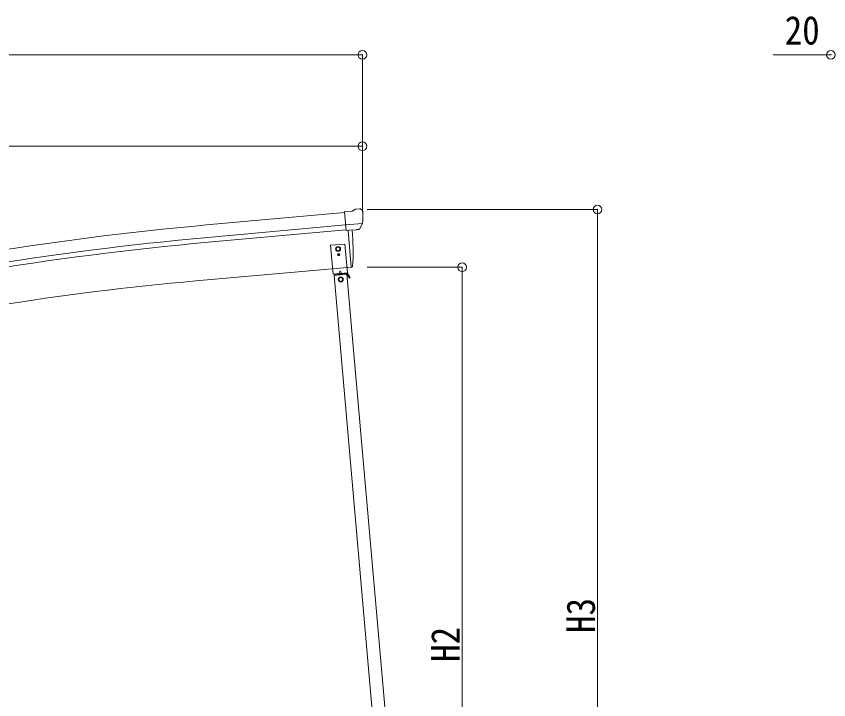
# Model space of a CAD drawing. Units: millimetres at full size; details may follow other scales. Extents: x -8385 to 8479, y -5853 to 5787.
# Drawn here: x -5572 to -2759, y 418 to 2785 of the extents above; entities that cross this region are included whole.
import ezdxf
from ezdxf.enums import TextEntityAlignment as Align

# ---------------------------------------------------------------- set-up
doc = ezdxf.new("R2010")
doc.units = ezdxf.units.MM
doc.header["$LTSCALE"] = 30
doc.header["$PDMODE"] = 32
doc.header["$PDSIZE"] = 30
for name, color, linetype, lineweight in [('0-1_本体', 4, 'Continuous', 9), ('0-2_部品', 7, 'Continuous', 9), ('0-A_寸法', 4, 'Continuous', 9)]:
    doc.layers.add(name, color=color, linetype=linetype, lineweight=lineweight)
doc.styles.add('ＭＳ ゴシック', font='')
doc.styles.get('ＭＳ ゴシック').set_extended_font_data('MS Gothic')

msp = doc.modelspace()

# ---------------------------------------------------------------- linework, layer by layer
at = {"layer": '0-1_本体'}
for p, q in [((-4435.39, 2105.48), (-4912.9, 2062.28)), ((-4431.63, 2062.49), (-4909.01, 2019.29)), ((-4430.16, 2045.71), (-4907.5, 2002.53)), ((-4422.93, 2043.33), (-4411.76, 1915.72)), ((-4949.71, 1868.66), (-4411.76, 1915.72))]:
    msp.add_line(p, q, dxfattribs=at)
for centre, radius, start, end in [((-3916.78, -8947.73), 11054.98, 95.16866, 103.66973), ((-3916.78, -8947.73), 11011.82, 95.16974, 103.66973), ((-3916.78, -8947.73), 10994.98, 95.16974, 103.66973), ((-4126.72, -7538.12), 9442.71, 95.00001, 103.5)]:
    msp.add_arc(centre, radius, start, end, dxfattribs=at)
at = {"layer": '0-2_部品'}
for p, q in [((-4409.01, 2109.93), (-4397.29, 2116.69)), ((-4382.39, 2118.28), (-4396.05, 2117.09)), ((-4373.25, 2112.53), (-4378.74, 2117.13)), ((-4372.19, 2110.49), (-4372.07, 2109.15)), ((-4409.01, 2109.93), (-4435.58, 2107.6)), ((-4429.92, 2042.94), (-4435.58, 2107.6)), ((-4372.71, 2067.64), (-4431.63, 2062.49)), ((-4383.96, 2048.15), (-4373.03, 2067.09)), ((-4419.96, 2043.81), (-4429.92, 2042.94)), ((-4422.95, 2043.55), (-4411.78, 1915.95)), ((-4386.35, 2046.75), (-4394.06, 2046.08)), ((-4411.78, 1915.95), (-4409.72, 1916.2))]:
    msp.add_line(p, q, dxfattribs=at)
for points in [[(-4372.64, 2068.27), (-4372.93, 2067.29), (-4373.03, 2067.09)], [(-4419.96, 2043.81), (-4419.69, 2043.75), (-4394.31, 2045.97), (-4394.06, 2046.08)]]:
    msp.add_lwpolyline(points, dxfattribs=at)
msp.add_circle((-4457.47, 1979.21), 6.5, dxfattribs=at)
for centre, radius, start, end in [((-4395.79, 2114.1), 3, 95, 120), ((-4381.95, 2113.3), 5, 50.00648, 94.99352), ((-4573.7, 2091.51), 202.4, 353.4085, 5), ((-5305.55, 1971.76), 900, 356.63919, 4.64986), ((-4410.09, 1919.18), 3, 277, 356.63919)]:
    msp.add_arc(centre, radius, start, end, dxfattribs=at)
for centre, major_axis, ratio, start_param, end_param in [((-4367.86, 2114.53), (-15.35, 3.44), 0.101033, 5.9751426, 5.9753737), ((-4375.18, 2110.23), (2.71, -1.31), 0.997474, 0.5366567, 1.3225652), ((-4386.62, 2049.75), (1.62, -2.54), 0.997631, 5.8041905, 5.8929484), ((-4386.69, 2049.86), (-3.5, 2.17), 0.650902, 2.1145521, 2.1873627), ((-4386.56, 2049.66), (1.62, -2.54), 0.997631, 5.965759, 6.7621801)]:
    msp.add_ellipse(centre, major_axis=major_axis, ratio=ratio, start_param=start_param, end_param=end_param, dxfattribs=at)
at = {"layer": '0-A_寸法', "color": 6}
for p, q in [((-7072.5, 2651.44), (-4373.5, 2651.44)), ((-4373.5, 2651.44), (-4373.5, 2334.82)), ((-2750.95, 2651.44), (-2950.95, 2651.44)), ((-6994.5, 2334.82), (-4373.5, 2334.82)), ((-4373.5, 2334.82), (-4373.5, 2105.81)), ((-3559.16, 2116.08), (-4357, 2116.08)), ((-3559.16, -696.92), (-3559.16, 2116.08)), ((-4028.17, 1915.68), (-4357, 1915.68)), ((-4028.17, 1915.68), (-4028.17, -696.92))]:
    msp.add_line(p, q, dxfattribs=at)
at = {"layer": '0-A_寸法'}
for p, q in [((-4456.95, 1959.72), (-4457.77, 1959.73)), ((-4454.5, 1958.85), (-4453.68, 1958.84)), ((-4427.71, 1891.47), (-4471.54, 1887.63)), ((-4471.51, 1887.63), (-4331.63, 294.5)), ((-4426.79, 1894.56), (-4470.31, 1890.75)), ((-4470.05, 1887.76), (-4470.31, 1890.75)), ((-4455.6, 1889.03), (-4455.86, 1892.02)), ((-4455.65, 1889.53), (-4443.69, 1890.57)), ((-4450.8, 1902.96), (-4454.93, 1894.11)), ((-4450.8, 1902.96), (-4445.19, 1894.96)), ((-4443.65, 1890.07), (-4443.91, 1893.06)), ((-4429.2, 1891.34), (-4429.46, 1894.33)), ((-4429.25, 1891.84), (-4426.57, 1892.07)), ((-4427.68, 1891.48), (-4287.8, 298.35)), ((-4416.09, 1879.49), (-4423.93, 1893.07)), ((-4420.76, 1882.57), (-4418.59, 1883.82))]:
    msp.add_line(p, q, dxfattribs=at)
for points in [[(-4425.16, 1896.71), (-4433.87, 1996.33), (-4483.68, 1991.97), (-4474.97, 1892.35)], [(-4457.47, 1986.71), (-4463.97, 1982.96), (-4463.97, 1975.46), (-4457.47, 1971.7), (-4450.97, 1975.46), (-4450.97, 1982.96)], [(-4434.94, 1893.85), (-4464.83, 1891.23), (-4465, 1893.22), (-4435.12, 1895.84)], [(-4448.23, 1881.12), (-4454.73, 1877.36), (-4454.73, 1869.86), (-4448.23, 1866.11), (-4441.73, 1869.86), (-4441.73, 1877.36)]]:
    msp.add_lwpolyline(points, close=True, dxfattribs=at)
for points in [[(-4457.77, 1959.73), (-4457.78, 1958.91), (-4456.96, 1958.9)], [(-4456.16, 1958.06), (-4456.17, 1957.24), (-4455.35, 1957.23), (-4455.34, 1958.05)], [(-4455.29, 1960.51), (-4455.28, 1961.33), (-4456.1, 1961.34), (-4456.11, 1960.52)], [(-4453.68, 1958.84), (-4453.67, 1959.66), (-4454.49, 1959.67)], [(-4416.09, 1879.49), (-4418.26, 1878.24), (-4426.1, 1891.82)]]:
    msp.add_lwpolyline(points, dxfattribs=at)
for centre, radius in [((-4457.47, 1979.21), 8.5), ((-4457.47, 1979.21), 7.7), ((-4455.73, 1959.28), 3.75), ((-4448.23, 1873.61), 8.5), ((-4448.23, 1873.61), 7.7), ((-4448.23, 1873.61), 6.5)]:
    msp.add_circle(centre, radius, dxfattribs=at)
for centre, radius, start, end in [((-4456.98, 1958.08), 0.82, 359, 89), ((-4456.93, 1960.54), 0.82, 269, 359), ((-4454.52, 1958.03), 0.82, 89, 179), ((-4454.47, 1960.49), 0.82, 179, 269), ((-4426.53, 1891.57), 3, 30, 95), ((-4426.53, 1891.57), 0.5, 30, 95)]:
    msp.add_arc(centre, radius, start, end, dxfattribs=at)
at = {"layer": '0-A_寸法', "color": 6}
for p in [(-4373.5, 2651.44), (-2750.95, 2651.44), (-4373.5, 2334.82), (-3559.16, 2116.08), (-4028.17, 1915.68)]:
    msp.add_point(p, dxfattribs=at)

# ---------------------------------------------------------------- texts
at = {"layer": '0-A_寸法', "color": 7, "style": 'ＭＳ ゴシック', "width": 0.9}
msp.add_text('20', height=98.97, dxfattribs=at).set_placement((-2910.95, 2657.44), align=Align.BOTTOM_LEFT)
for s, p in [('H3', (-3538.16, 649.58)), ('H2', (-4007.17, 549.38))]:
    msp.add_text(s, height=98.97, rotation=90, dxfattribs=at).set_placement(p, align=Align.BOTTOM_LEFT)

doc.saveas('drawing.dxf')
